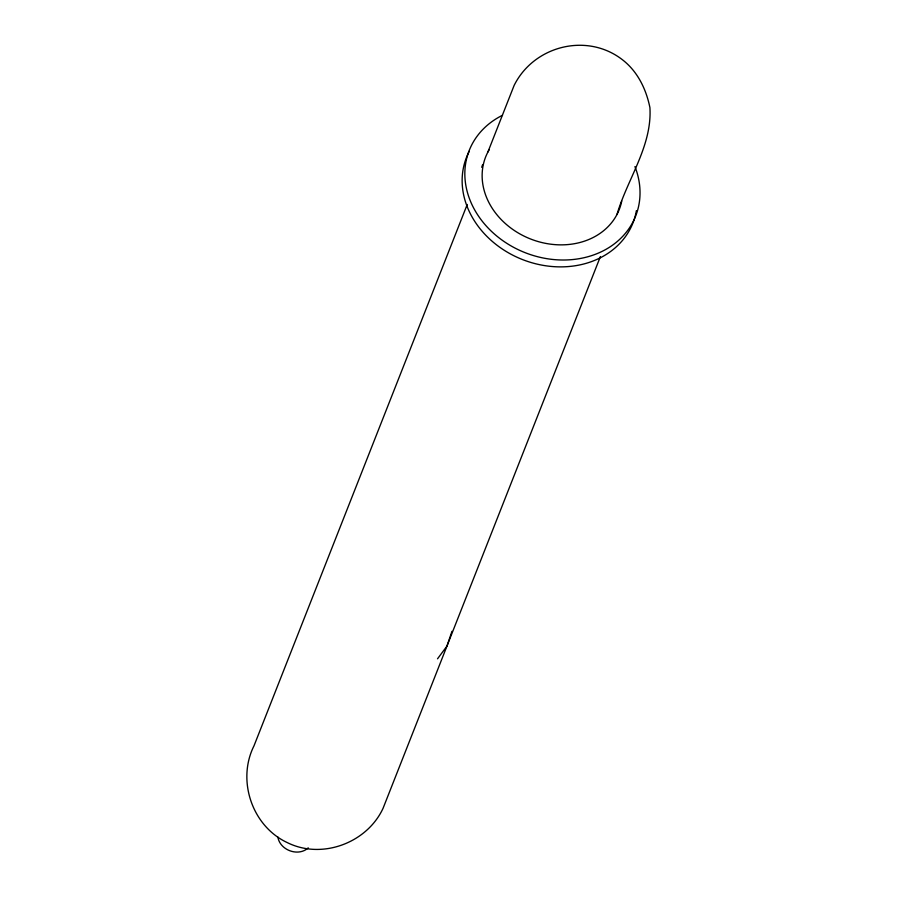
<?xml version="1.0" encoding="UTF-8"?>
<svg xmlns="http://www.w3.org/2000/svg" width="897" height="897" viewBox="0 0 897 897"><rect width="100%" height="100%" fill="white"/><g stroke="black" fill="none" stroke-linecap="round" stroke-linejoin="round"><path stroke-width="1.35" d="M451.965 631.331L446.941 646.143L437.523 658.813M467.236 204.471L253.997 745.833C236.707 780.267 252.012 826.047 287.051 842.485C321.642 859.898 366.907 843.135 383.053 808.332L600.407 256.553M487.901 152.008L514.16 85.35C534.231 45.119 588.41 31.956 623.763 60.805C638.126 72.478 646.288 89.722 649.91 107.584C652.31 145.998 627.362 178.985 616.968 214.506M308.254 847.856C298.353 857.039 279.92 850.255 277.868 837.047M621.756 200.984A71.794 59.864 21.5 0 1 531.013 239.163A71.794 59.864 21.5 0 1 489.179 149.743M636.399 210.616A89.442 74.586 21.5 0 1 525.754 260.78A89.442 74.586 21.5 0 1 469.333 151.189M634.941 166.607A89.442 74.586 21.5 0 1 589.004 256.43A89.442 74.586 21.5 0 1 476.352 212.768A89.442 74.586 21.5 0 1 502.499 115.276M481.711 167.313A71.794 59.864 21.5 0 1 482.552 164.835"/></g></svg>
